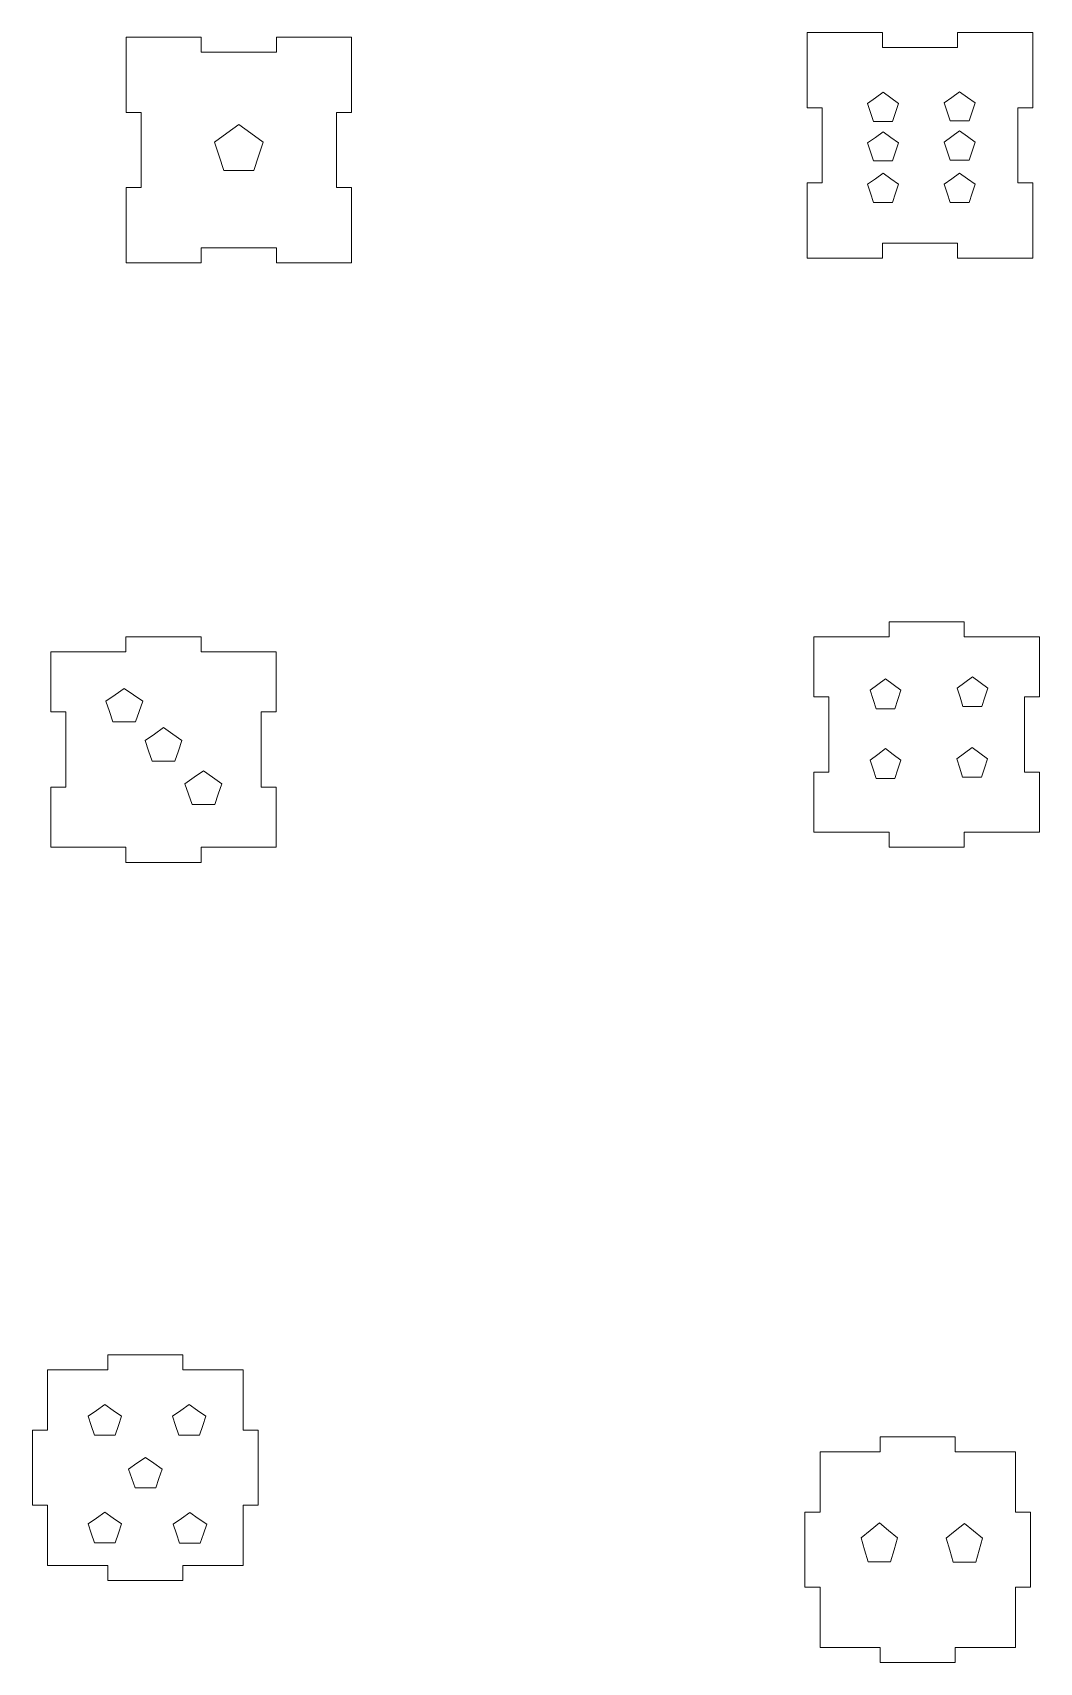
# Model space of a CAD drawing. Header units: centimetres. Extents: x -6.7 to 6.7, y -10.8 to 10.8.
import ezdxf

# ---------------------------------------------------------------- set-up
doc = ezdxf.new("R2010")
doc.units = ezdxf.units.CM
doc.header["$MEASUREMENT"] = 0

msp = doc.modelspace()

# ---------------------------------------------------------------- linework, layer by layer
at = {"lineweight": 9}
for points in [[(4.63637, 10.83691), (4.63637, 10.83691), (3.63637, 10.83691), (3.63637, 10.83691), (3.63637, 10.83691), (3.63637, 10.83691), (3.63637, 9.83691), (3.63637, 9.83691), (3.63637, 9.83691), (3.63637, 9.83691), (3.83637, 9.83691), (3.83637, 9.83691), (3.83637, 9.83691), (3.83637, 9.83691), (3.83637, 8.83691), (3.83637, 8.83691), (3.83637, 8.83691), (3.83637, 8.83691), (3.63637, 8.83691), (3.63637, 8.83691), (3.63637, 8.83691), (3.63637, 8.83691), (3.63637, 7.83691), (3.63637, 7.83691), (3.63637, 7.83691), (3.63637, 7.83691), (4.63637, 7.83691), (4.63637, 7.83691), (4.63637, 7.83691), (4.63637, 7.83691), (4.63637, 8.03691), (4.63637, 8.03691), (4.63637, 8.03691), (4.63637, 8.03691), (5.63637, 8.03691), (5.63637, 8.03691), (5.63637, 8.03691), (5.63637, 8.03691), (5.63637, 7.83691), (5.63637, 7.83691), (5.63637, 7.83691), (5.63637, 7.83691), (6.63637, 7.83691), (6.63637, 7.83691), (6.63637, 7.83691), (6.63637, 7.83691), (6.63637, 8.83691), (6.63637, 8.83691), (6.63637, 8.83691), (6.63637, 8.83691), (6.43637, 8.83691), (6.43637, 8.83691), (6.43637, 8.83691), (6.43637, 8.83691), (6.43637, 9.83691), (6.43637, 9.83691), (6.43637, 9.83691), (6.43637, 9.83691), (6.63637, 9.83691), (6.63637, 9.83691), (6.63637, 9.83691), (6.63637, 9.83691), (6.63637, 10.83691), (6.63637, 10.83691), (6.63637, 10.83691), (6.63637, 10.83691), (5.63637, 10.83691), (5.63637, 10.83691), (5.63637, 10.83691), (5.63637, 10.83691), (5.63637, 10.63692), (5.63637, 10.63692), (5.63637, 10.63692), (5.63637, 10.63692), (4.63637, 10.63692), (4.63637, 10.63692), (4.63637, 10.63692), (4.63637, 10.63692), (4.63637, 10.83691), (4.63637, 10.83691)], [(-4.42428, 10.77625), (-4.42428, 10.77625), (-5.42428, 10.77625), (-5.42428, 10.77625), (-5.42428, 10.77625), (-5.42428, 10.77625), (-5.42428, 9.77625), (-5.42428, 9.77625), (-5.42428, 9.77625), (-5.42428, 9.77625), (-5.22428, 9.77625), (-5.22428, 9.77625), (-5.22428, 9.77625), (-5.22428, 9.77625), (-5.22428, 8.77625), (-5.22428, 8.77625), (-5.22428, 8.77625), (-5.22428, 8.77625), (-5.42428, 8.77625), (-5.42428, 8.77625), (-5.42428, 8.77625), (-5.42428, 8.77625), (-5.42428, 7.77625), (-5.42428, 7.77625), (-5.42428, 7.77625), (-5.42428, 7.77625), (-4.42428, 7.77625), (-4.42428, 7.77625), (-4.42428, 7.77625), (-4.42428, 7.77625), (-4.42428, 7.97625), (-4.42428, 7.97625), (-4.42428, 7.97625), (-4.42428, 7.97625), (-3.42428, 7.97625), (-3.42428, 7.97625), (-3.42428, 7.97625), (-3.42428, 7.97625), (-3.42428, 7.77625), (-3.42428, 7.77625), (-3.42428, 7.77625), (-3.42428, 7.77625), (-2.42428, 7.77625), (-2.42428, 7.77625), (-2.42428, 7.77625), (-2.42428, 7.77625), (-2.42428, 8.77625), (-2.42428, 8.77625), (-2.42428, 8.77625), (-2.42428, 8.77625), (-2.62428, 8.77625), (-2.62428, 8.77625), (-2.62428, 8.77625), (-2.62428, 8.77625), (-2.62428, 9.77625), (-2.62428, 9.77625), (-2.62428, 9.77625), (-2.62428, 9.77625), (-2.42428, 9.77625), (-2.42428, 9.77625), (-2.42428, 9.77625), (-2.42428, 9.77625), (-2.42428, 10.77625), (-2.42428, 10.77625), (-2.42428, 10.77625), (-2.42428, 10.77625), (-3.42428, 10.77625), (-3.42428, 10.77625), (-3.42428, 10.77625), (-3.42428, 10.77625), (-3.42428, 10.57626), (-3.42428, 10.57626), (-3.42428, 10.57626), (-3.42428, 10.57626), (-4.42428, 10.57626), (-4.42428, 10.57626), (-4.42428, 10.57626), (-4.42428, 10.57626), (-4.42428, 10.77625), (-4.42428, 10.77625)], [(3.72428, 1.00268), (3.72428, 1.00268), (3.72428, 0.20268), (3.72428, 0.20268), (3.72428, 0.20268), (3.72428, 0.20268), (4.72428, 0.20268), (4.72428, 0.20268), (4.72428, 0.20268), (4.72428, 0.20268), (4.72428, 0.00268), (4.72428, 0.00268), (4.72428, 0.00268), (4.72428, 0.00268), (5.72428, 0.00268), (5.72428, 0.00268), (5.72428, 0.00268), (5.72428, 0.00268), (5.72428, 0.20268), (5.72428, 0.20268), (5.72428, 0.20268), (5.72428, 0.20268), (6.72428, 0.20268), (6.72428, 0.20268), (6.72428, 0.20268), (6.72428, 0.20268), (6.72428, 1.00268), (6.72428, 1.00268), (6.72428, 1.00268), (6.72428, 1.00268), (6.52428, 1.00268), (6.52428, 1.00268), (6.52428, 1.00268), (6.52428, 1.00268), (6.52428, 2.00268), (6.52428, 2.00268), (6.52428, 2.00268), (6.52428, 2.00268), (6.72428, 2.00268), (6.72428, 2.00268), (6.72428, 2.00268), (6.72428, 2.00268), (6.72428, 2.80268), (6.72428, 2.80268), (6.72428, 2.80268), (6.72428, 2.80268), (5.72428, 2.80268), (5.72428, 2.80268), (5.72428, 2.80268), (5.72428, 2.80268), (5.72428, 3.00268), (5.72428, 3.00268), (5.72428, 3.00268), (5.72428, 3.00268), (4.72428, 3.00268), (4.72428, 3.00268), (4.72428, 3.00268), (4.72428, 3.00268), (4.72428, 2.80268), (4.72428, 2.80268), (4.72428, 2.80268), (4.72428, 2.80268), (3.72428, 2.80268), (3.72428, 2.80268), (3.72428, 2.80268), (3.72428, 2.80268), (3.72428, 2.00268), (3.72428, 2.00268), (3.72428, 2.00268), (3.72428, 2.00268), (3.92428, 2.00268), (3.92428, 2.00268), (3.92428, 2.00268), (3.92428, 2.00268), (3.92428, 1.00268), (3.92428, 1.00268), (3.92428, 1.00268), (3.92428, 1.00268), (3.72428, 1.00268), (3.72428, 1.00268)], [(-6.42571, 0.80269), (-6.42571, 0.80269), (-6.42571, 0.00269), (-6.42571, 0.00269), (-6.42571, 0.00269), (-6.42571, 0.00269), (-5.42571, 0.00269), (-5.42571, 0.00269), (-5.42571, 0.00269), (-5.42571, 0.00269), (-5.42571, -0.1973), (-5.42571, -0.1973), (-5.42571, -0.1973), (-5.42571, -0.1973), (-4.42571, -0.1973), (-4.42571, -0.1973), (-4.42571, -0.1973), (-4.42571, -0.1973), (-4.42571, 0.00269), (-4.42571, 0.00269), (-4.42571, 0.00269), (-4.42571, 0.00269), (-3.42571, 0.00269), (-3.42571, 0.00269), (-3.42571, 0.00269), (-3.42571, 0.00269), (-3.42571, 0.80269), (-3.42571, 0.80269), (-3.42571, 0.80269), (-3.42571, 0.80269), (-3.62571, 0.80269), (-3.62571, 0.80269), (-3.62571, 0.80269), (-3.62571, 0.80269), (-3.62571, 1.80269), (-3.62571, 1.80269), (-3.62571, 1.80269), (-3.62571, 1.80269), (-3.42571, 1.80269), (-3.42571, 1.80269), (-3.42571, 1.80269), (-3.42571, 1.80269), (-3.42571, 2.60269), (-3.42571, 2.60269), (-3.42571, 2.60269), (-3.42571, 2.60269), (-4.42571, 2.60269), (-4.42571, 2.60269), (-4.42571, 2.60269), (-4.42571, 2.60269), (-4.42571, 2.80269), (-4.42571, 2.80269), (-4.42571, 2.80269), (-4.42571, 2.80269), (-5.42571, 2.80269), (-5.42571, 2.80269), (-5.42571, 2.80269), (-5.42571, 2.80269), (-5.42571, 2.60269), (-5.42571, 2.60269), (-5.42571, 2.60269), (-5.42571, 2.60269), (-6.42571, 2.60269), (-6.42571, 2.60269), (-6.42571, 2.60269), (-6.42571, 2.60269), (-6.42571, 1.80269), (-6.42571, 1.80269), (-6.42571, 1.80269), (-6.42571, 1.80269), (-6.22571, 1.80269), (-6.22571, 1.80269), (-6.22571, 1.80269), (-6.22571, 1.80269), (-6.22571, 0.80269), (-6.22571, 0.80269), (-6.22571, 0.80269), (-6.22571, 0.80269), (-6.42571, 0.80269), (-6.42571, 0.80269)], [(-5.66768, -6.74729), (-5.66768, -6.74729), (-5.66768, -6.94729), (-5.66768, -6.94729), (-5.66768, -6.94729), (-5.66768, -6.94729), (-6.46768, -6.94729), (-6.46768, -6.94729), (-6.46768, -6.94729), (-6.46768, -6.94729), (-6.46768, -7.74729), (-6.46768, -7.74729), (-6.46768, -7.74729), (-6.46768, -7.74729), (-6.66768, -7.74729), (-6.66768, -7.74729), (-6.66768, -7.74729), (-6.66768, -7.74729), (-6.66768, -8.74729), (-6.66768, -8.74729), (-6.66768, -8.74729), (-6.66768, -8.74729), (-6.46768, -8.74729), (-6.46768, -8.74729), (-6.46768, -8.74729), (-6.46768, -8.74729), (-6.46768, -9.54729), (-6.46768, -9.54729), (-6.46768, -9.54729), (-6.46768, -9.54729), (-5.66768, -9.54729), (-5.66768, -9.54729), (-5.66768, -9.54729), (-5.66768, -9.54729), (-5.66768, -9.74729), (-5.66768, -9.74729), (-5.66768, -9.74729), (-5.66768, -9.74729), (-4.66768, -9.74729), (-4.66768, -9.74729), (-4.66768, -9.74729), (-4.66768, -9.74729), (-4.66768, -9.54729), (-4.66768, -9.54729), (-4.66768, -9.54729), (-4.66768, -9.54729), (-3.86768, -9.54729), (-3.86768, -9.54729), (-3.86768, -9.54729), (-3.86768, -9.54729), (-3.86768, -8.74729), (-3.86768, -8.74729), (-3.86768, -8.74729), (-3.86768, -8.74729), (-3.66768, -8.74729), (-3.66768, -8.74729), (-3.66768, -8.74729), (-3.66768, -8.74729), (-3.66768, -7.74729), (-3.66768, -7.74729), (-3.66768, -7.74729), (-3.66768, -7.74729), (-3.86768, -7.74729), (-3.86768, -7.74729), (-3.86768, -7.74729), (-3.86768, -7.74729), (-3.86768, -6.94729), (-3.86768, -6.94729), (-3.86768, -6.94729), (-3.86768, -6.94729), (-4.66768, -6.94729), (-4.66768, -6.94729), (-4.66768, -6.94729), (-4.66768, -6.94729), (-4.66768, -6.74729), (-4.66768, -6.74729), (-4.66768, -6.74729), (-4.66768, -6.74729), (-5.66768, -6.74729), (-5.66768, -6.74729)], [(4.60587, -7.83691), (4.60587, -7.83691), (4.60587, -8.03691), (4.60587, -8.03691), (4.60587, -8.03691), (4.60587, -8.03691), (3.80587, -8.03691), (3.80587, -8.03691), (3.80587, -8.03691), (3.80587, -8.03691), (3.80587, -8.83691), (3.80587, -8.83691), (3.80587, -8.83691), (3.80587, -8.83691), (3.60587, -8.83691), (3.60587, -8.83691), (3.60587, -8.83691), (3.60587, -8.83691), (3.60587, -9.83691), (3.60587, -9.83691), (3.60587, -9.83691), (3.60587, -9.83691), (3.80587, -9.83691), (3.80587, -9.83691), (3.80587, -9.83691), (3.80587, -9.83691), (3.80587, -10.63691), (3.80587, -10.63691), (3.80587, -10.63691), (3.80587, -10.63691), (4.60587, -10.63691), (4.60587, -10.63691), (4.60587, -10.63691), (4.60587, -10.63691), (4.60587, -10.83691), (4.60587, -10.83691), (4.60587, -10.83691), (4.60587, -10.83691), (5.60587, -10.83691), (5.60587, -10.83691), (5.60587, -10.83691), (5.60587, -10.83691), (5.60587, -10.63691), (5.60587, -10.63691), (5.60587, -10.63691), (5.60587, -10.63691), (6.40587, -10.63691), (6.40587, -10.63691), (6.40587, -10.63691), (6.40587, -10.63691), (6.40587, -9.83691), (6.40587, -9.83691), (6.40587, -9.83691), (6.40587, -9.83691), (6.60587, -9.83691), (6.60587, -9.83691), (6.60587, -9.83691), (6.60587, -9.83691), (6.60587, -8.83691), (6.60587, -8.83691), (6.60587, -8.83691), (6.60587, -8.83691), (6.40587, -8.83691), (6.40587, -8.83691), (6.40587, -8.83691), (6.40587, -8.83691), (6.40587, -8.03691), (6.40587, -8.03691), (6.40587, -8.03691), (6.40587, -8.03691), (5.60587, -8.03691), (5.60587, -8.03691), (5.60587, -8.03691), (5.60587, -8.03691), (5.60587, -7.83691), (5.60587, -7.83691), (5.60587, -7.83691), (5.60587, -7.83691), (4.60587, -7.83691), (4.60587, -7.83691)]]:
    msp.add_open_spline(points, degree=3, knots=[0, 0, 0, 0, 0.05, 0.05, 0.05, 0.05, 0.1, 0.1, 0.1, 0.1, 0.15, 0.15, 0.15, 0.15, 0.2, 0.2, 0.2, 0.2, 0.25, 0.25, 0.25, 0.25, 0.3, 0.3, 0.3, 0.3, 0.35, 0.35, 0.35, 0.35, 0.4, 0.4, 0.4, 0.4, 0.45, 0.45, 0.45, 0.45, 0.5, 0.5, 0.5, 0.5, 0.55, 0.55, 0.55, 0.55, 0.6, 0.6, 0.6, 0.6, 0.65, 0.65, 0.65, 0.65, 0.7, 0.7, 0.7, 0.7, 0.75, 0.75, 0.75, 0.75, 0.8, 0.8, 0.8, 0.8, 0.85, 0.85, 0.85, 0.85, 0.9, 0.9, 0.9, 0.9, 0.95, 0.95, 0.95, 0.95, 1, 1, 1, 1], dxfattribs=at)
at = {"color": 250, "lineweight": 20}
for points in [[(4.64395, 10.04401), (4.64395, 10.04401), (4.74604, 9.96984), (4.74604, 9.96984), (4.74604, 9.96984), (4.74604, 9.96984), (4.84814, 9.89566), (4.84814, 9.89566), (4.84814, 9.89566), (4.84814, 9.89566), (4.80914, 9.77565), (4.80914, 9.77565), (4.80914, 9.77565), (4.80914, 9.77565), (4.77014, 9.65563), (4.77014, 9.65563), (4.77014, 9.65563), (4.77014, 9.65563), (4.64395, 9.65563), (4.64395, 9.65563), (4.64395, 9.65563), (4.64395, 9.65563), (4.51776, 9.65563), (4.51776, 9.65563), (4.51776, 9.65563), (4.51776, 9.65563), (4.47876, 9.77565), (4.47876, 9.77565), (4.47876, 9.77565), (4.47876, 9.77565), (4.43976, 9.89566), (4.43976, 9.89566), (4.43976, 9.89566), (4.43976, 9.89566), (4.54186, 9.96984), (4.54186, 9.96984), (4.54186, 9.96984), (4.54186, 9.96984), (4.64395, 10.04401), (4.64395, 10.04401)], [(5.66355, 10.05006), (5.66355, 10.05006), (5.76564, 9.97589), (5.76564, 9.97589), (5.76564, 9.97589), (5.76564, 9.97589), (5.86774, 9.90171), (5.86774, 9.90171), (5.86774, 9.90171), (5.86774, 9.90171), (5.82874, 9.7817), (5.82874, 9.7817), (5.82874, 9.7817), (5.82874, 9.7817), (5.78974, 9.66168), (5.78974, 9.66168), (5.78974, 9.66168), (5.78974, 9.66168), (5.66355, 9.66168), (5.66355, 9.66168), (5.66355, 9.66168), (5.66355, 9.66168), (5.53736, 9.66168), (5.53736, 9.66168), (5.53736, 9.66168), (5.53736, 9.66168), (5.49836, 9.7817), (5.49836, 9.7817), (5.49836, 9.7817), (5.49836, 9.7817), (5.45936, 9.90171), (5.45936, 9.90171), (5.45936, 9.90171), (5.45936, 9.90171), (5.56146, 9.97589), (5.56146, 9.97589), (5.56146, 9.97589), (5.56146, 9.97589), (5.66355, 10.05006), (5.66355, 10.05006)], [(-3.92428, 9.61463), (-3.92428, 9.61463), (-3.76337, 9.49773), (-3.76337, 9.49773), (-3.76337, 9.49773), (-3.76337, 9.49773), (-3.60246, 9.38082), (-3.60246, 9.38082), (-3.60246, 9.38082), (-3.60246, 9.38082), (-3.66392, 9.19165), (-3.66392, 9.19165), (-3.66392, 9.19165), (-3.66392, 9.19165), (-3.72538, 9.00249), (-3.72538, 9.00249), (-3.72538, 9.00249), (-3.72538, 9.00249), (-3.92428, 9.00249), (-3.92428, 9.00249), (-3.92428, 9.00249), (-3.92428, 9.00249), (-4.12318, 9.00249), (-4.12318, 9.00249), (-4.12318, 9.00249), (-4.12318, 9.00249), (-4.18464, 9.19165), (-4.18464, 9.19165), (-4.18464, 9.19165), (-4.18464, 9.19165), (-4.2461, 9.38082), (-4.2461, 9.38082), (-4.2461, 9.38082), (-4.2461, 9.38082), (-4.08519, 9.49773), (-4.08519, 9.49773), (-4.08519, 9.49773), (-4.08519, 9.49773), (-3.92428, 9.61463), (-3.92428, 9.61463)], [(4.64395, 9.51816), (4.64395, 9.51816), (4.74604, 9.44399), (4.74604, 9.44399), (4.74604, 9.44399), (4.74604, 9.44399), (4.84814, 9.36981), (4.84814, 9.36981), (4.84814, 9.36981), (4.84814, 9.36981), (4.80914, 9.2498), (4.80914, 9.2498), (4.80914, 9.2498), (4.80914, 9.2498), (4.77014, 9.12978), (4.77014, 9.12978), (4.77014, 9.12978), (4.77014, 9.12978), (4.64395, 9.12978), (4.64395, 9.12978), (4.64395, 9.12978), (4.64395, 9.12978), (4.51776, 9.12978), (4.51776, 9.12978), (4.51776, 9.12978), (4.51776, 9.12978), (4.47876, 9.2498), (4.47876, 9.2498), (4.47876, 9.2498), (4.47876, 9.2498), (4.43976, 9.36981), (4.43976, 9.36981), (4.43976, 9.36981), (4.43976, 9.36981), (4.54186, 9.44399), (4.54186, 9.44399), (4.54186, 9.44399), (4.54186, 9.44399), (4.64395, 9.51816), (4.64395, 9.51816)], [(5.66355, 9.52835), (5.66355, 9.52835), (5.76564, 9.45418), (5.76564, 9.45418), (5.76564, 9.45418), (5.76564, 9.45418), (5.86774, 9.38), (5.86774, 9.38), (5.86774, 9.38), (5.86774, 9.38), (5.82874, 9.25999), (5.82874, 9.25999), (5.82874, 9.25999), (5.82874, 9.25999), (5.78974, 9.13997), (5.78974, 9.13997), (5.78974, 9.13997), (5.78974, 9.13997), (5.66355, 9.13997), (5.66355, 9.13997), (5.66355, 9.13997), (5.66355, 9.13997), (5.53736, 9.13997), (5.53736, 9.13997), (5.53736, 9.13997), (5.53736, 9.13997), (5.49836, 9.25999), (5.49836, 9.25999), (5.49836, 9.25999), (5.49836, 9.25999), (5.45936, 9.38), (5.45936, 9.38), (5.45936, 9.38), (5.45936, 9.38), (5.56146, 9.45418), (5.56146, 9.45418), (5.56146, 9.45418), (5.56146, 9.45418), (5.66355, 9.52835), (5.66355, 9.52835)], [(4.64395, 8.9679), (4.64395, 8.9679), (4.74604, 8.89373), (4.74604, 8.89373), (4.74604, 8.89373), (4.74604, 8.89373), (4.84814, 8.81955), (4.84814, 8.81955), (4.84814, 8.81955), (4.84814, 8.81955), (4.80914, 8.69954), (4.80914, 8.69954), (4.80914, 8.69954), (4.80914, 8.69954), (4.77014, 8.57952), (4.77014, 8.57952), (4.77014, 8.57952), (4.77014, 8.57952), (4.64395, 8.57952), (4.64395, 8.57952), (4.64395, 8.57952), (4.64395, 8.57952), (4.51776, 8.57952), (4.51776, 8.57952), (4.51776, 8.57952), (4.51776, 8.57952), (4.47876, 8.69954), (4.47876, 8.69954), (4.47876, 8.69954), (4.47876, 8.69954), (4.43976, 8.81955), (4.43976, 8.81955), (4.43976, 8.81955), (4.43976, 8.81955), (4.54186, 8.89373), (4.54186, 8.89373), (4.54186, 8.89373), (4.54186, 8.89373), (4.64395, 8.9679), (4.64395, 8.9679)], [(5.66355, 8.9679), (5.66355, 8.9679), (5.76564, 8.89373), (5.76564, 8.89373), (5.76564, 8.89373), (5.76564, 8.89373), (5.86774, 8.81955), (5.86774, 8.81955), (5.86774, 8.81955), (5.86774, 8.81955), (5.82874, 8.69954), (5.82874, 8.69954), (5.82874, 8.69954), (5.82874, 8.69954), (5.78974, 8.57952), (5.78974, 8.57952), (5.78974, 8.57952), (5.78974, 8.57952), (5.66355, 8.57952), (5.66355, 8.57952), (5.66355, 8.57952), (5.66355, 8.57952), (5.53736, 8.57952), (5.53736, 8.57952), (5.53736, 8.57952), (5.53736, 8.57952), (5.49836, 8.69954), (5.49836, 8.69954), (5.49836, 8.69954), (5.49836, 8.69954), (5.45936, 8.81955), (5.45936, 8.81955), (5.45936, 8.81955), (5.45936, 8.81955), (5.56146, 8.89373), (5.56146, 8.89373), (5.56146, 8.89373), (5.56146, 8.89373), (5.66355, 8.9679), (5.66355, 8.9679)], [(4.67721, 2.24179), (4.67721, 2.24179), (4.77897, 2.1661), (4.77897, 2.1661), (4.77897, 2.1661), (4.77897, 2.1661), (4.88073, 2.09041), (4.88073, 2.09041), (4.88073, 2.09041), (4.88073, 2.09041), (4.84186, 1.96794), (4.84186, 1.96794), (4.84186, 1.96794), (4.84186, 1.96794), (4.80299, 1.84547), (4.80299, 1.84547), (4.80299, 1.84547), (4.80299, 1.84547), (4.67721, 1.84547), (4.67721, 1.84547), (4.67721, 1.84547), (4.67721, 1.84547), (4.55143, 1.84547), (4.55143, 1.84547), (4.55143, 1.84547), (4.55143, 1.84547), (4.51256, 1.96794), (4.51256, 1.96794), (4.51256, 1.96794), (4.51256, 1.96794), (4.47369, 2.09041), (4.47369, 2.09041), (4.47369, 2.09041), (4.47369, 2.09041), (4.57545, 2.1661), (4.57545, 2.1661), (4.57545, 2.1661), (4.57545, 2.1661), (4.67721, 2.24179), (4.67721, 2.24179)], [(5.83348, 2.27112), (5.83348, 2.27112), (5.93524, 2.19543), (5.93524, 2.19543), (5.93524, 2.19543), (5.93524, 2.19543), (6.037, 2.11974), (6.037, 2.11974), (6.037, 2.11974), (6.037, 2.11974), (5.99813, 1.99727), (5.99813, 1.99727), (5.99813, 1.99727), (5.99813, 1.99727), (5.95926, 1.8748), (5.95926, 1.8748), (5.95926, 1.8748), (5.95926, 1.8748), (5.83348, 1.8748), (5.83348, 1.8748), (5.83348, 1.8748), (5.83348, 1.8748), (5.7077, 1.8748), (5.7077, 1.8748), (5.7077, 1.8748), (5.7077, 1.8748), (5.66883, 1.99727), (5.66883, 1.99727), (5.66883, 1.99727), (5.66883, 1.99727), (5.62996, 2.11974), (5.62996, 2.11974), (5.62996, 2.11974), (5.62996, 2.11974), (5.73172, 2.19543), (5.73172, 2.19543), (5.73172, 2.19543), (5.73172, 2.19543), (5.83348, 2.27112), (5.83348, 2.27112)], [(-5.44814, 2.11665), (-5.44814, 2.11665), (-5.32559, 2.03158), (-5.32559, 2.03158), (-5.32559, 2.03158), (-5.32559, 2.03158), (-5.20305, 1.94648), (-5.20305, 1.94648), (-5.20305, 1.94648), (-5.20305, 1.94648), (-5.24986, 1.80882), (-5.24986, 1.80882), (-5.24986, 1.80882), (-5.24986, 1.80882), (-5.29667, 1.67116), (-5.29667, 1.67116), (-5.29667, 1.67116), (-5.29667, 1.67116), (-5.44814, 1.67116), (-5.44814, 1.67116), (-5.44814, 1.67116), (-5.44814, 1.67116), (-5.59962, 1.67116), (-5.59962, 1.67116), (-5.59962, 1.67116), (-5.59962, 1.67116), (-5.64643, 1.80882), (-5.64643, 1.80882), (-5.64643, 1.80882), (-5.64643, 1.80882), (-5.69324, 1.94648), (-5.69324, 1.94648), (-5.69324, 1.94648), (-5.69324, 1.94648), (-5.5707, 2.03158), (-5.5707, 2.03158), (-5.5707, 2.03158), (-5.5707, 2.03158), (-5.44814, 2.11665), (-5.44814, 2.11665)], [(-4.92571, 1.59421), (-4.92571, 1.59421), (-4.80316, 1.50913), (-4.80316, 1.50913), (-4.80316, 1.50913), (-4.80316, 1.50913), (-4.68062, 1.42405), (-4.68062, 1.42405), (-4.68062, 1.42405), (-4.68062, 1.42405), (-4.72743, 1.28638), (-4.72743, 1.28638), (-4.72743, 1.28638), (-4.72743, 1.28638), (-4.77424, 1.14872), (-4.77424, 1.14872), (-4.77424, 1.14872), (-4.77424, 1.14872), (-4.92571, 1.14872), (-4.92571, 1.14872), (-4.92571, 1.14872), (-4.92571, 1.14872), (-5.07719, 1.14872), (-5.07719, 1.14872), (-5.07719, 1.14872), (-5.07719, 1.14872), (-5.124, 1.28638), (-5.124, 1.28638), (-5.124, 1.28638), (-5.124, 1.28638), (-5.17081, 1.42405), (-5.17081, 1.42405), (-5.17081, 1.42405), (-5.17081, 1.42405), (-5.04827, 1.50913), (-5.04827, 1.50913), (-5.04827, 1.50913), (-5.04827, 1.50913), (-4.92571, 1.59421), (-4.92571, 1.59421)], [(4.67721, 1.31455), (4.67721, 1.31455), (4.77897, 1.23886), (4.77897, 1.23886), (4.77897, 1.23886), (4.77897, 1.23886), (4.88073, 1.16317), (4.88073, 1.16317), (4.88073, 1.16317), (4.88073, 1.16317), (4.84186, 1.0407), (4.84186, 1.0407), (4.84186, 1.0407), (4.84186, 1.0407), (4.80299, 0.91823), (4.80299, 0.91823), (4.80299, 0.91823), (4.80299, 0.91823), (4.67721, 0.91823), (4.67721, 0.91823), (4.67721, 0.91823), (4.67721, 0.91823), (4.55143, 0.91823), (4.55143, 0.91823), (4.55143, 0.91823), (4.55143, 0.91823), (4.51256, 1.0407), (4.51256, 1.0407), (4.51256, 1.0407), (4.51256, 1.0407), (4.47369, 1.16317), (4.47369, 1.16317), (4.47369, 1.16317), (4.47369, 1.16317), (4.57545, 1.23886), (4.57545, 1.23886), (4.57545, 1.23886), (4.57545, 1.23886), (4.67721, 1.31455), (4.67721, 1.31455)], [(5.82868, 1.32979), (5.82868, 1.32979), (5.93044, 1.2541), (5.93044, 1.2541), (5.93044, 1.2541), (5.93044, 1.2541), (6.0322, 1.17841), (6.0322, 1.17841), (6.0322, 1.17841), (6.0322, 1.17841), (5.99333, 1.05594), (5.99333, 1.05594), (5.99333, 1.05594), (5.99333, 1.05594), (5.95446, 0.93347), (5.95446, 0.93347), (5.95446, 0.93347), (5.95446, 0.93347), (5.82868, 0.93347), (5.82868, 0.93347), (5.82868, 0.93347), (5.82868, 0.93347), (5.7029, 0.93347), (5.7029, 0.93347), (5.7029, 0.93347), (5.7029, 0.93347), (5.66403, 1.05594), (5.66403, 1.05594), (5.66403, 1.05594), (5.66403, 1.05594), (5.62516, 1.17841), (5.62516, 1.17841), (5.62516, 1.17841), (5.62516, 1.17841), (5.72692, 1.2541), (5.72692, 1.2541), (5.72692, 1.2541), (5.72692, 1.2541), (5.82868, 1.32979), (5.82868, 1.32979)], [(-4.39537, 1.01861), (-4.39537, 1.01861), (-4.27282, 0.93353), (-4.27282, 0.93353), (-4.27282, 0.93353), (-4.27282, 0.93353), (-4.15028, 0.84845), (-4.15028, 0.84845), (-4.15028, 0.84845), (-4.15028, 0.84845), (-4.19709, 0.71078), (-4.19709, 0.71078), (-4.19709, 0.71078), (-4.19709, 0.71078), (-4.2439, 0.57312), (-4.2439, 0.57312), (-4.2439, 0.57312), (-4.2439, 0.57312), (-4.39537, 0.57312), (-4.39537, 0.57312), (-4.39537, 0.57312), (-4.39537, 0.57312), (-4.54685, 0.57312), (-4.54685, 0.57312), (-4.54685, 0.57312), (-4.54685, 0.57312), (-4.59366, 0.71078), (-4.59366, 0.71078), (-4.59366, 0.71078), (-4.59366, 0.71078), (-4.64047, 0.84845), (-4.64047, 0.84845), (-4.64047, 0.84845), (-4.64047, 0.84845), (-4.51793, 0.93353), (-4.51793, 0.93353), (-4.51793, 0.93353), (-4.51793, 0.93353), (-4.39537, 1.01861), (-4.39537, 1.01861)], [(-5.7064, -7.40813), (-5.7064, -7.40813), (-5.59495, -7.48558), (-5.59495, -7.48558), (-5.59495, -7.48558), (-5.59495, -7.48558), (-5.4835, -7.56303), (-5.4835, -7.56303), (-5.4835, -7.56303), (-5.4835, -7.56303), (-5.52607, -7.68835), (-5.52607, -7.68835), (-5.52607, -7.68835), (-5.52607, -7.68835), (-5.56864, -7.81368), (-5.56864, -7.81368), (-5.56864, -7.81368), (-5.56864, -7.81368), (-5.7064, -7.81368), (-5.7064, -7.81368), (-5.7064, -7.81368), (-5.7064, -7.81368), (-5.84416, -7.81368), (-5.84416, -7.81368), (-5.84416, -7.81368), (-5.84416, -7.81368), (-5.88673, -7.68836), (-5.88673, -7.68836), (-5.88673, -7.68836), (-5.88673, -7.68836), (-5.9293, -7.56303), (-5.9293, -7.56303), (-5.9293, -7.56303), (-5.9293, -7.56303), (-5.81785, -7.48558), (-5.81785, -7.48558), (-5.81785, -7.48558), (-5.81785, -7.48558), (-5.7064, -7.40813), (-5.7064, -7.40813)], [(-4.5855, -7.40813), (-4.5855, -7.40813), (-4.47405, -7.48558), (-4.47405, -7.48558), (-4.47405, -7.48558), (-4.47405, -7.48558), (-4.3626, -7.56303), (-4.3626, -7.56303), (-4.3626, -7.56303), (-4.3626, -7.56303), (-4.40517, -7.68835), (-4.40517, -7.68835), (-4.40517, -7.68835), (-4.40517, -7.68835), (-4.44774, -7.81368), (-4.44774, -7.81368), (-4.44774, -7.81368), (-4.44774, -7.81368), (-4.5855, -7.81368), (-4.5855, -7.81368), (-4.5855, -7.81368), (-4.5855, -7.81368), (-4.72326, -7.81368), (-4.72326, -7.81368), (-4.72326, -7.81368), (-4.72326, -7.81368), (-4.76583, -7.68836), (-4.76583, -7.68836), (-4.76583, -7.68836), (-4.76583, -7.68836), (-4.8084, -7.56303), (-4.8084, -7.56303), (-4.8084, -7.56303), (-4.8084, -7.56303), (-4.69695, -7.48558), (-4.69695, -7.48558), (-4.69695, -7.48558), (-4.69695, -7.48558), (-4.5855, -7.40813), (-4.5855, -7.40813)], [(-5.16768, -8.11124), (-5.16768, -8.11124), (-5.05623, -8.18869), (-5.05623, -8.18869), (-5.05623, -8.18869), (-5.05623, -8.18869), (-4.94478, -8.26614), (-4.94478, -8.26614), (-4.94478, -8.26614), (-4.94478, -8.26614), (-4.98735, -8.39146), (-4.98735, -8.39146), (-4.98735, -8.39146), (-4.98735, -8.39146), (-5.02992, -8.51679), (-5.02992, -8.51679), (-5.02992, -8.51679), (-5.02992, -8.51679), (-5.16768, -8.51679), (-5.16768, -8.51679), (-5.16768, -8.51679), (-5.16768, -8.51679), (-5.30544, -8.51679), (-5.30544, -8.51679), (-5.30544, -8.51679), (-5.30544, -8.51679), (-5.34801, -8.39147), (-5.34801, -8.39147), (-5.34801, -8.39147), (-5.34801, -8.39147), (-5.39058, -8.26614), (-5.39058, -8.26614), (-5.39058, -8.26614), (-5.39058, -8.26614), (-5.27913, -8.18869), (-5.27913, -8.18869), (-5.27913, -8.18869), (-5.27913, -8.18869), (-5.16768, -8.11124), (-5.16768, -8.11124)], [(-5.7064, -8.8395), (-5.7064, -8.8395), (-5.59495, -8.91695), (-5.59495, -8.91695), (-5.59495, -8.91695), (-5.59495, -8.91695), (-5.4835, -8.9944), (-5.4835, -8.9944), (-5.4835, -8.9944), (-5.4835, -8.9944), (-5.52607, -9.11972), (-5.52607, -9.11972), (-5.52607, -9.11972), (-5.52607, -9.11972), (-5.56864, -9.24505), (-5.56864, -9.24505), (-5.56864, -9.24505), (-5.56864, -9.24505), (-5.7064, -9.24505), (-5.7064, -9.24505), (-5.7064, -9.24505), (-5.7064, -9.24505), (-5.84416, -9.24505), (-5.84416, -9.24505), (-5.84416, -9.24505), (-5.84416, -9.24505), (-5.88673, -9.11973), (-5.88673, -9.11973), (-5.88673, -9.11973), (-5.88673, -9.11973), (-5.9293, -8.9944), (-5.9293, -8.9944), (-5.9293, -8.9944), (-5.9293, -8.9944), (-5.81785, -8.91695), (-5.81785, -8.91695), (-5.81785, -8.91695), (-5.81785, -8.91695), (-5.7064, -8.8395), (-5.7064, -8.8395)], [(-4.57455, -8.84511), (-4.57455, -8.84511), (-4.4631, -8.92256), (-4.4631, -8.92256), (-4.4631, -8.92256), (-4.4631, -8.92256), (-4.35165, -9.00001), (-4.35165, -9.00001), (-4.35165, -9.00001), (-4.35165, -9.00001), (-4.39422, -9.12533), (-4.39422, -9.12533), (-4.39422, -9.12533), (-4.39422, -9.12533), (-4.43679, -9.25066), (-4.43679, -9.25066), (-4.43679, -9.25066), (-4.43679, -9.25066), (-4.57455, -9.25066), (-4.57455, -9.25066), (-4.57455, -9.25066), (-4.57455, -9.25066), (-4.71231, -9.25066), (-4.71231, -9.25066), (-4.71231, -9.25066), (-4.71231, -9.25066), (-4.75488, -9.12534), (-4.75488, -9.12534), (-4.75488, -9.12534), (-4.75488, -9.12534), (-4.79745, -9.00001), (-4.79745, -9.00001), (-4.79745, -9.00001), (-4.79745, -9.00001), (-4.686, -8.92256), (-4.686, -8.92256), (-4.686, -8.92256), (-4.686, -8.92256), (-4.57455, -8.84511), (-4.57455, -8.84511)], [(4.59569, -8.9829), (4.59569, -8.9829), (4.71683, -9.08148), (4.71683, -9.08148), (4.71683, -9.08148), (4.71683, -9.08148), (4.83797, -9.18005), (4.83797, -9.18005), (4.83797, -9.18005), (4.83797, -9.18005), (4.7917, -9.33955), (4.7917, -9.33955), (4.7917, -9.33955), (4.7917, -9.33955), (4.74543, -9.49905), (4.74543, -9.49905), (4.74543, -9.49905), (4.74543, -9.49905), (4.59569, -9.49905), (4.59569, -9.49905), (4.59569, -9.49905), (4.59569, -9.49905), (4.44595, -9.49905), (4.44595, -9.49905), (4.44595, -9.49905), (4.44595, -9.49905), (4.39968, -9.33955), (4.39968, -9.33955), (4.39968, -9.33955), (4.39968, -9.33955), (4.35341, -9.18005), (4.35341, -9.18005), (4.35341, -9.18005), (4.35341, -9.18005), (4.47455, -9.08148), (4.47455, -9.08148), (4.47455, -9.08148), (4.47455, -9.08148), (4.59569, -8.9829), (4.59569, -8.9829)], [(5.72678, -8.98758), (5.72678, -8.98758), (5.84792, -9.08616), (5.84792, -9.08616), (5.84792, -9.08616), (5.84792, -9.08616), (5.96906, -9.18473), (5.96906, -9.18473), (5.96906, -9.18473), (5.96906, -9.18473), (5.92279, -9.34423), (5.92279, -9.34423), (5.92279, -9.34423), (5.92279, -9.34423), (5.87652, -9.50373), (5.87652, -9.50373), (5.87652, -9.50373), (5.87652, -9.50373), (5.72678, -9.50373), (5.72678, -9.50373), (5.72678, -9.50373), (5.72678, -9.50373), (5.57704, -9.50373), (5.57704, -9.50373), (5.57704, -9.50373), (5.57704, -9.50373), (5.53077, -9.34423), (5.53077, -9.34423), (5.53077, -9.34423), (5.53077, -9.34423), (5.4845, -9.18473), (5.4845, -9.18473), (5.4845, -9.18473), (5.4845, -9.18473), (5.60564, -9.08616), (5.60564, -9.08616), (5.60564, -9.08616), (5.60564, -9.08616), (5.72678, -8.98758), (5.72678, -8.98758)]]:
    msp.add_open_spline(points, degree=3, knots=[0, 0, 0, 0, 0.1, 0.1, 0.1, 0.1, 0.2, 0.2, 0.2, 0.2, 0.3, 0.3, 0.3, 0.3, 0.4, 0.4, 0.4, 0.4, 0.5, 0.5, 0.5, 0.5, 0.6, 0.6, 0.6, 0.6, 0.7, 0.7, 0.7, 0.7, 0.8, 0.8, 0.8, 0.8, 0.9, 0.9, 0.9, 0.9, 1, 1, 1, 1], dxfattribs=at)

doc.saveas('drawing.dxf')
